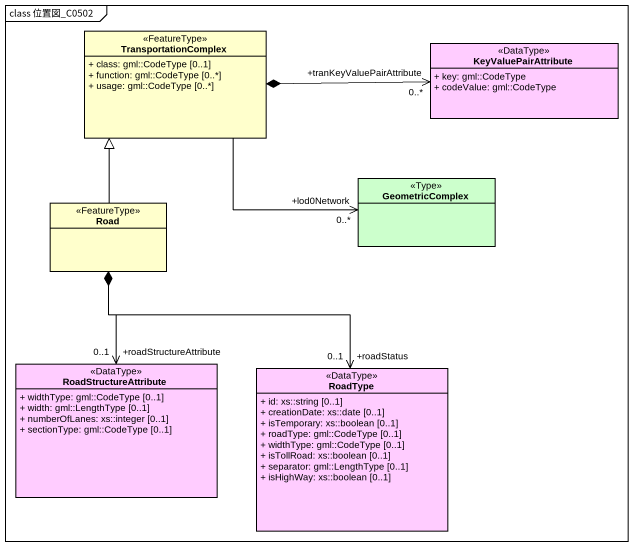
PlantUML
@startuml
mainframe class 位置図_C0502
hide circle
hide empty members
skinparam classAttributeIconSize 0
class TransportationComplex <<FeatureType>> #FFFFCC {
  + class: gml::CodeType [0..1]
  + function: gml::CodeType [0..*]
  + usage: gml::CodeType [0..*]
}
class KeyValuePairAttribute <<DataType>> #FFCCFF {
  + key: gml::CodeType
  + codeValue: gml::CodeType
}
class GeometricComplex <<Type>> #CCFFCC
class Road <<FeatureType>> #FFFFCC
class RoadStructureAttribute <<DataType>> #FFCCFF {
  + widthType: gml::CodeType [0..1]
  + width: gml::LengthType [0..1]
  + numberOfLanes: xs::integer [0..1]
  + sectionType: gml::CodeType [0..1]
}
class RoadType <<DataType>> #FFCCFF {
  + id: xs::string [0..1]
  + creationDate: xs::date [0..1]
  + isTemporary: xs::boolean [0..1]
  + roadType: gml::CodeType [0..1]
  + widthType: gml::CodeType [0..1]
  + isTollRoad: xs::boolean [0..1]
  + separator: gml::LengthType [0..1]
  + isHighWay: xs::boolean [0..1]
}
KeyValuePairAttribute "+tranKeyValuePairAttribute\n0..*" <-left-* TransportationComplex
GeometricComplex "+lod0Network\n0..*" <-left- TransportationComplex
Road -up-|> TransportationComplex
RoadStructureAttribute "+roadStructureAttribute\n0..1" <-up-* Road
RoadType "+roadStatus\n0..1" <-up-* Road
@enduml
